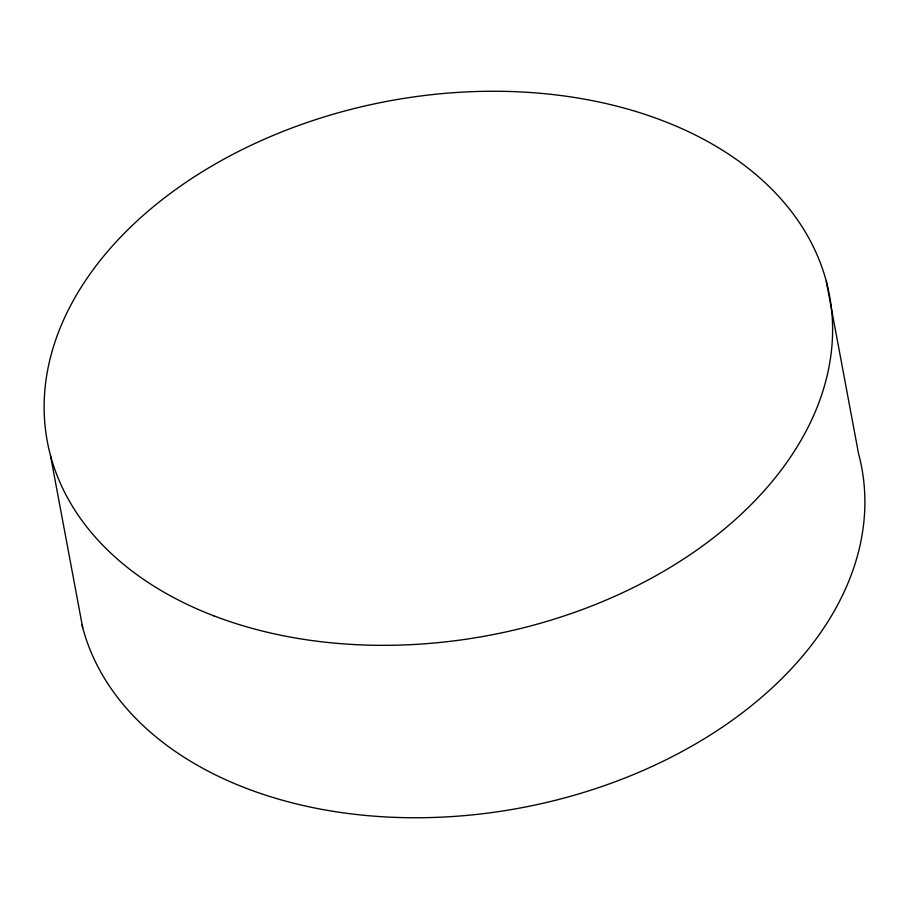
<?xml version="1.0" encoding="UTF-8"?>
<svg xmlns="http://www.w3.org/2000/svg" width="909" height="909" viewBox="0 0 909 909"><rect width="100%" height="100%" fill="white"/><g stroke="black" fill="none" stroke-linecap="round" stroke-linejoin="round"><path stroke-width="1.36" d="M826.281 281.222L858.551 453.636A397.858 271.848 -10.6 0 1 539.071 804.158A397.858 271.848 -10.6 0 1 82.026 625.108M50.45 455.364L82.719 627.778M213.854 615.836A397.858 271.848 -10.6 0 0 831.28 352.26A397.858 271.848 -10.6 0 0 269.962 136.782A397.858 271.848 -10.6 0 0 213.854 615.836"/></g></svg>
